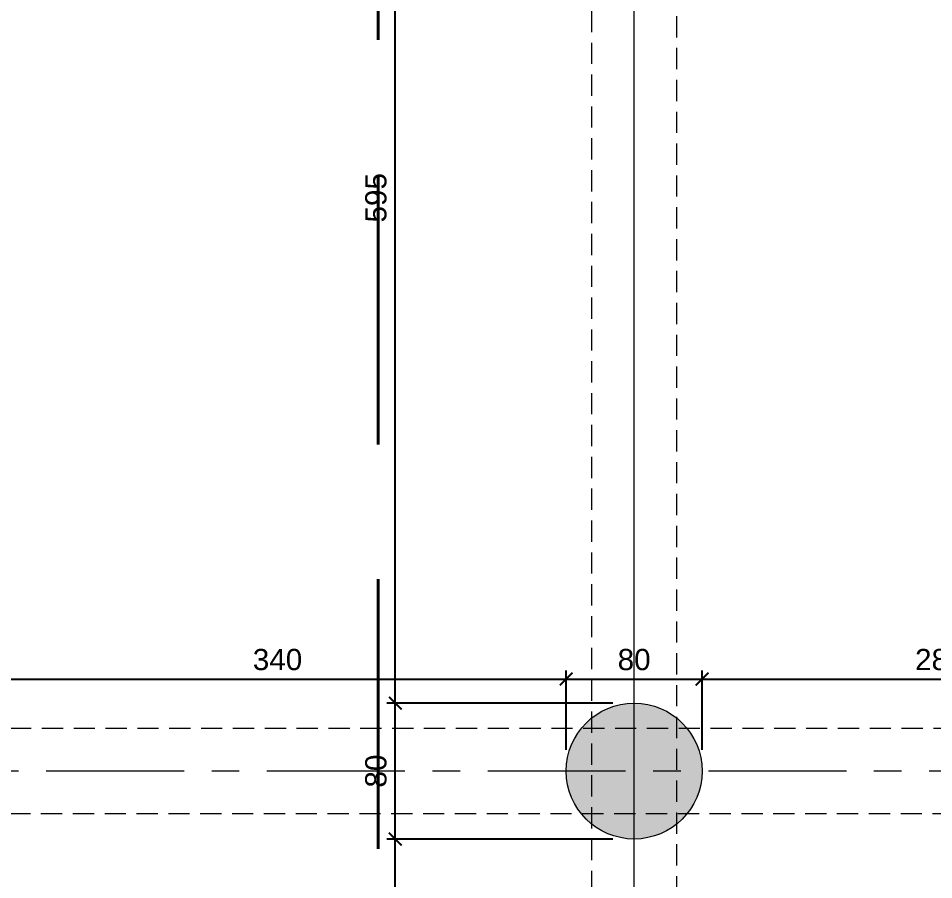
# Model space of a CAD drawing. Header units: centimetres. Extents: x 73341 to 78742, y -55119 to -48184.
# Drawn here: x 76351 to 76890, y -50736 to -50229 of the extents above; entities that cross this region are included whole.
import ezdxf

# ---------------------------------------------------------------- set-up
doc = ezdxf.new("R2010")
doc.units = ezdxf.units.CM
doc.header["$LTSCALE"] = 50
doc.header["$MEASUREMENT"] = 0
for name, pattern in [('23486-A01$0${ Chain Double-Dash }', [0]), ('AXES', [2, 1.25, -0.25, 0.25, -0.25]), ('CACHE', [0.375, 0.25, -0.125]), ('CONTINU', [0]), ('DASHED2', [9.525, 6.35, -3.175])]:
    doc.linetypes.add(name, pattern=pattern)
doc.layers.get('0').update_dxf_attribs({"color": 8})
for name, color, linetype in [('AXES', 10, 'AXES'), ('BETON COUPE', 3, 'CONTINU'), ('COTE 50ème', 1, 'Continuous')]:
    doc.layers.add(name, color=color, linetype=linetype)
doc.layers.add('BETON CACHE', color=4, linetype='CACHE', lineweight=5)
doc.layers.add('MACONNERIE COUPE', color=7, linetype='Continuous', lineweight=30)
doc.layers.add('HORS GEL', color=7, linetype='CACHE', lineweight=15, true_color=0x00661a)
doc.layers.add('HORS GEL COTE', color=7, linetype='Continuous', lineweight=13, true_color=0x00661a)
doc.layers.add('PREFA MUR SUP TRAME', color=7, linetype='Continuous', true_color=0xd7c7ff)
doc.styles.add('RS_TXT_50', font='arial.ttf', dxfattribs={"height": 12.5})
doc.dimstyles.new('RS_50CM_LINEAIRE', dxfattribs={"dimscale": 5, "dimtxt": 12.5, "dimasz": 1.5, "dimexe": 1, "dimexo": 2.5, "dimgap": 1, "dimtad": 1, "dimdec": 1, "dimrnd": 0.5, "dimdsep": 46, "dimtxsty": 'RS_TXT_50', "dimblk1": 'ARCHTICK', "dimblk2": 'ARCHTICK', "dimsah": 1, "dimcen": 2.5, "dimdle": 1, "dimclrt": 4, "dimadec": 0, "dimazin": 2, "dimtfac": 1, "dimtdec": 1, "dimtix": 1, "dimtmove": 2, "dimatfit": 3, "dimfxl": 1, "dimtolj": 1, "dimtzin": 0, "dimarcsym": 0})

# ---------------------------------------------------------------- blocks, each defined once
blk = doc.blocks.new('A$Cb99fd45a')
at = {"layer": 'AXES', "lineweight": 5, "ltscale": 1.3}
blk.add_line((3195, 190), (-1985, 190), dxfattribs=at)
at = {"layer": 'HORS GEL', "linetype": '23486-A01$0${ Chain Double-Dash }', "ltscale": 1.2}
blk.add_line((1250, -1150), (1250, 1580), dxfattribs=at)
blk = doc.blocks.new('_ArchTick')
at = {"color": 0, "linetype": 'ByBlock', "const_width": 0.15}
blk.add_lwpolyline([(-0.5, -0.5), (0.5, 0.5)], dxfattribs=at)
blk = doc.blocks.new('*D169')
at = {"layer": 'COTE 50ème', "color": 0, "lineweight": -2, "ltscale": 0.5, "transparency": 16777216}
for p, q in [((76333.6, -50634.86), (76333.6, -50613.17)), ((76673.6, -50659.86), (76673.6, -50613.17)), ((76328.6, -50618.17), (76678.6, -50618.17))]:
    blk.add_line(p, q, dxfattribs=at)
at = {"layer": 'Defpoints', "color": 0, "ltscale": 0.5, "transparency": 16777216}
for p in [(76673.6, -50618.17), (76333.6, -50647.36), (76673.6, -50672.36)]:
    blk.add_point(p, dxfattribs=at)
at = {"layer": 'COTE 50ème', "color": 0, "lineweight": -2, "ltscale": 0.5, "transparency": 16777216, "xscale": 7.5, "yscale": 7.5, "zscale": 7.5, "rotation": 180}
blk.add_blockref('_ArchTick', (76333.6, -50618.17), dxfattribs=at)
at = {"layer": 'COTE 50ème', "color": 0, "lineweight": -2, "ltscale": 0.5, "transparency": 16777216, "xscale": 7.5, "yscale": 7.5, "zscale": 7.5}
blk.add_blockref('_ArchTick', (76673.6, -50618.17), dxfattribs=at)
at = {"layer": 'COTE 50ème', "color": 4, "ltscale": 0.5, "transparency": 16777216, "insert": (76503.6, -50606.78), "char_height": 12.5, "attachment_point": 5, "style": 'RS_TXT_50'}
blk.add_mtext('\\A1;340', dxfattribs=at)
blk = doc.blocks.new('*D170')
at = {"layer": 'COTE 50ème', "color": 0, "lineweight": -2, "ltscale": 0.5, "transparency": 16777216}
for p, q in [((76673.6, -50659.86), (76673.6, -50613.17)), ((76753.6, -50659.86), (76753.6, -50613.17)), ((76668.6, -50618.17), (76758.6, -50618.17))]:
    blk.add_line(p, q, dxfattribs=at)
at = {"layer": 'Defpoints', "color": 0, "ltscale": 0.5, "transparency": 16777216}
for p in [(76753.6, -50618.17), (76673.6, -50672.36), (76753.6, -50672.36)]:
    blk.add_point(p, dxfattribs=at)
at = {"layer": 'COTE 50ème', "color": 0, "lineweight": -2, "ltscale": 0.5, "transparency": 16777216, "xscale": 7.5, "yscale": 7.5, "zscale": 7.5, "rotation": 180}
blk.add_blockref('_ArchTick', (76673.6, -50618.17), dxfattribs=at)
at = {"layer": 'COTE 50ème', "color": 0, "lineweight": -2, "ltscale": 0.5, "transparency": 16777216, "xscale": 7.5, "yscale": 7.5, "zscale": 7.5}
blk.add_blockref('_ArchTick', (76753.6, -50618.17), dxfattribs=at)
at = {"layer": 'COTE 50ème', "color": 4, "ltscale": 0.5, "transparency": 16777216, "insert": (76713.6, -50606.79), "char_height": 12.5, "attachment_point": 5, "style": 'RS_TXT_50'}
blk.add_mtext('\\A1;80', dxfattribs=at)
blk = doc.blocks.new('*D171')
at = {"layer": 'COTE 50ème', "color": 0, "lineweight": -2, "ltscale": 0.5, "transparency": 16777216}
for p, q in [((76753.6, -50659.86), (76753.6, -50613.17)), ((77033.6, -50659.86), (77033.6, -50613.17)), ((76748.6, -50618.17), (77038.6, -50618.17))]:
    blk.add_line(p, q, dxfattribs=at)
at = {"layer": 'Defpoints', "color": 0, "ltscale": 0.5, "transparency": 16777216}
for p in [(77033.6, -50618.17), (76753.6, -50672.36), (77033.6, -50672.36)]:
    blk.add_point(p, dxfattribs=at)
at = {"layer": 'COTE 50ème', "color": 0, "lineweight": -2, "ltscale": 0.5, "transparency": 16777216, "xscale": 7.5, "yscale": 7.5, "zscale": 7.5, "rotation": 180}
blk.add_blockref('_ArchTick', (76753.6, -50618.17), dxfattribs=at)
at = {"layer": 'COTE 50ème', "color": 0, "lineweight": -2, "ltscale": 0.5, "transparency": 16777216, "xscale": 7.5, "yscale": 7.5, "zscale": 7.5}
blk.add_blockref('_ArchTick', (77033.6, -50618.17), dxfattribs=at)
at = {"layer": 'COTE 50ème', "color": 4, "ltscale": 0.5, "transparency": 16777216, "insert": (76893.6, -50606.79), "char_height": 12.5, "attachment_point": 5, "style": 'RS_TXT_50'}
blk.add_mtext('\\A1;280', dxfattribs=at)
blk = doc.blocks.new('*D288')
at = {"layer": 'COTE 50ème', "color": 0, "lineweight": -2, "ltscale": 0.5, "transparency": 16777216}
for p, q in [((73770.7, -49717.36), (73770.7, -54397.38)), ((75466.1, -49722.36), (73765.7, -49722.36)), ((76686.11, -54392.38), (73765.7, -54392.38))]:
    blk.add_line(p, q, dxfattribs=at)
at = {"layer": 'Defpoints', "color": 0, "ltscale": 0.5, "transparency": 16777216}
for p in [(75478.6, -49722.36), (73770.7, -54392.38), (76698.61, -54392.38)]:
    blk.add_point(p, dxfattribs=at)
at = {"layer": 'COTE 50ème', "color": 0, "lineweight": -2, "ltscale": 0.5, "transparency": 16777216, "xscale": 7.5, "yscale": 7.5, "zscale": 7.5}
for p, rotation in [((73770.7, -49722.36), 90), ((73770.7, -54392.38), 270)]:
    blk.add_blockref('_ArchTick', p, dxfattribs=dict(at, rotation=rotation))
at = {"layer": 'COTE 50ème', "color": 4, "ltscale": 0.5, "transparency": 16777216, "insert": (73759.32, -52057.37), "char_height": 12.5, "attachment_point": 5, "rotation": 90, "style": 'RS_TXT_50'}
blk.add_mtext('\\A1;4670', dxfattribs=at)
blk = doc.blocks.new('*D295')
at = {"layer": 'COTE 50ème', "color": 0, "lineweight": -2, "ltscale": 0.5, "transparency": 16777216}
for p, q in [((77805.28, -49717.59), (77805.28, -54397.4)), ((76796.23, -49722.59), (77810.28, -49722.59)), ((77681.11, -54392.4), (77810.28, -54392.4))]:
    blk.add_line(p, q, dxfattribs=at)
at = {"layer": 'Defpoints', "color": 0, "ltscale": 0.5, "transparency": 16777216}
for p in [(76783.73, -49722.59), (77668.61, -54392.4), (77805.28, -54392.4)]:
    blk.add_point(p, dxfattribs=at)
at = {"layer": 'COTE 50ème', "color": 0, "lineweight": -2, "ltscale": 0.5, "transparency": 16777216, "xscale": 7.5, "yscale": 7.5, "zscale": 7.5}
for p, rotation in [((77805.28, -49722.59), 90), ((77805.28, -54392.4), 270)]:
    blk.add_blockref('_ArchTick', p, dxfattribs=dict(at, rotation=rotation))
at = {"layer": 'COTE 50ème', "color": 4, "ltscale": 0.5, "transparency": 16777216, "insert": (77793.89, -52057.5), "char_height": 12.5, "attachment_point": 5, "rotation": 90, "style": 'RS_TXT_50'}
blk.add_mtext('\\A1;4670', dxfattribs=at)
blk = doc.blocks.new('*D306')
at = {"layer": 'COTE 50ème', "color": 0, "lineweight": -2, "ltscale": 0.5, "transparency": 16777216}
for p, q in [((73863.6, -52559.86), (73863.6, -49609.39)), ((77668.6, -51915.85), (77668.6, -49609.39)), ((73858.6, -49614.39), (77673.6, -49614.39))]:
    blk.add_line(p, q, dxfattribs=at)
at = {"layer": 'Defpoints', "color": 0, "ltscale": 0.5, "transparency": 16777216}
for p in [(77668.6, -49614.39), (77668.6, -51928.35), (73863.6, -52572.36)]:
    blk.add_point(p, dxfattribs=at)
at = {"layer": 'COTE 50ème', "color": 0, "lineweight": -2, "ltscale": 0.5, "transparency": 16777216, "xscale": 7.5, "yscale": 7.5, "zscale": 7.5, "rotation": 180}
blk.add_blockref('_ArchTick', (73863.6, -49614.39), dxfattribs=at)
at = {"layer": 'COTE 50ème', "color": 0, "lineweight": -2, "ltscale": 0.5, "transparency": 16777216, "xscale": 7.5, "yscale": 7.5, "zscale": 7.5}
blk.add_blockref('_ArchTick', (77668.6, -49614.39), dxfattribs=at)
at = {"layer": 'COTE 50ème', "color": 4, "ltscale": 0.5, "transparency": 16777216, "insert": (75766.1, -49603), "char_height": 12.5, "attachment_point": 5, "style": 'RS_TXT_50'}
blk.add_mtext('\\A1;3805', dxfattribs=at)
blk = doc.blocks.new('*D340')
at = {"layer": 'COTE 50ème', "color": 0, "lineweight": -2, "ltscale": 0.5, "transparency": 16777216}
for p, q in [((76572.95, -51237.36), (76572.95, -50707.36)), ((76701.1, -50712.36), (76567.95, -50712.36)), ((76701.1, -51232.36), (76567.95, -51232.36))]:
    blk.add_line(p, q, dxfattribs=at)
at = {"layer": 'Defpoints', "color": 0, "ltscale": 0.5, "transparency": 16777216}
for p in [(76572.95, -50712.36), (76713.6, -50712.36), (76713.6, -51232.36)]:
    blk.add_point(p, dxfattribs=at)
at = {"layer": 'COTE 50ème', "color": 0, "lineweight": -2, "ltscale": 0.5, "transparency": 16777216, "xscale": 7.5, "yscale": 7.5, "zscale": 7.5}
for p, rotation in [((76572.95, -50712.36), 90), ((76572.95, -51232.36), 270)]:
    blk.add_blockref('_ArchTick', p, dxfattribs=dict(at, rotation=rotation))
at = {"layer": 'COTE 50ème', "color": 4, "ltscale": 0.5, "transparency": 16777216, "insert": (76561.57, -50972.36), "char_height": 12.5, "attachment_point": 5, "rotation": 90, "style": 'RS_TXT_50'}
blk.add_mtext('\\A1;520', dxfattribs=at)
blk = doc.blocks.new('*D341')
at = {"layer": 'COTE 50ème', "color": 0, "lineweight": -2, "ltscale": 0.5, "transparency": 16777216}
for p, q in [((76701.1, -50632.36), (76567.95, -50632.36)), ((76572.95, -50717.36), (76572.95, -50627.36)), ((76701.1, -50712.36), (76567.95, -50712.36))]:
    blk.add_line(p, q, dxfattribs=at)
at = {"layer": 'Defpoints', "color": 0, "ltscale": 0.5, "transparency": 16777216}
for p in [(76572.95, -50632.36), (76713.6, -50632.36), (76713.6, -50712.36)]:
    blk.add_point(p, dxfattribs=at)
at = {"layer": 'COTE 50ème', "color": 0, "lineweight": -2, "ltscale": 0.5, "transparency": 16777216, "xscale": 7.5, "yscale": 7.5, "zscale": 7.5}
for p, rotation in [((76572.95, -50632.36), 90), ((76572.95, -50712.36), 270)]:
    blk.add_blockref('_ArchTick', p, dxfattribs=dict(at, rotation=rotation))
at = {"layer": 'COTE 50ème', "color": 4, "ltscale": 0.5, "transparency": 16777216, "insert": (76561.57, -50672.36), "char_height": 12.5, "attachment_point": 5, "rotation": 90, "style": 'RS_TXT_50'}
blk.add_mtext('\\A1;80', dxfattribs=at)
blk = doc.blocks.new('*D342')
at = {"layer": 'COTE 50ème', "color": 0, "lineweight": -2, "ltscale": 0.5, "transparency": 16777216}
for p, q in [((76572.95, -50637.36), (76572.95, -50032.36)), ((76821.1, -50037.36), (76567.95, -50037.36)), ((76701.1, -50632.36), (76567.95, -50632.36))]:
    blk.add_line(p, q, dxfattribs=at)
at = {"layer": 'Defpoints', "color": 0, "ltscale": 0.5, "transparency": 16777216}
for p in [(76572.95, -50037.36), (76833.6, -50037.36), (76713.6, -50632.36)]:
    blk.add_point(p, dxfattribs=at)
at = {"layer": 'COTE 50ème', "color": 0, "lineweight": -2, "ltscale": 0.5, "transparency": 16777216, "xscale": 7.5, "yscale": 7.5, "zscale": 7.5}
for p, rotation in [((76572.95, -50037.36), 90), ((76572.95, -50632.36), 270)]:
    blk.add_blockref('_ArchTick', p, dxfattribs=dict(at, rotation=rotation))
at = {"layer": 'COTE 50ème', "color": 4, "ltscale": 0.5, "transparency": 16777216, "insert": (76561.57, -50334.86), "char_height": 12.5, "attachment_point": 5, "rotation": 90, "style": 'RS_TXT_50'}
blk.add_mtext('\\A1;595', dxfattribs=at)

msp = doc.modelspace()

# ---------------------------------------------------------------- hatches: boundary and pattern name
at = {"layer": 'PREFA MUR SUP TRAME'}
h = msp.add_hatch(color=256, dxfattribs=at)
h.paths.add_polyline_path([(76673.6, -51987.36), (76673.6, -52037.36), (76753.6, -52037.36), (76753.6, -51987.36)])
h.paths.add_polyline_path([(74963.6, -52797.36), (74913.6, -52797.36), (74913.6, -52927.36), (74963.6, -52927.36)])
h.paths.add_polyline_path([(74283.6, -52847.36), (74283.6, -52797.36), (74133.6, -52797.36), (74133.6, -52847.36)])
h.paths.add_polyline_path([(74283.6, -53373.36), (74283.6, -53323.36), (74133.6, -53323.36), (74133.6, -53373.36)])
h.paths.add_polyline_path([(74963.6, -53222.36), (74913.6, -53222.36), (74913.6, -53372.36), (74963.6, -53372.36)])
h.paths.add_polyline_path([(74963.6, -53972.36), (74913.6, -53972.36), (74913.6, -54122.36), (74963.6, -54122.36)])
h.paths.add_polyline_path([(74283.6, -54067.36), (74283.6, -54017.36), (74133.6, -54017.36), (74133.6, -54067.36)])
h.paths.add_polyline_path([(74283.6, -52107.36), (74283.6, -52057.36), (74133.6, -52057.36), (74133.6, -52107.36)])
h.paths.add_polyline_path([(75368.6, -53323.36), (75418.6, -53323.36), (75418.6, -53397.36), (75368.6, -53397.36)])
edge = h.paths.add_edge_path()
edge.add_arc((76833.6, -49997.36), 40, 0, 360)
edge = h.paths.add_edge_path()
edge.add_arc((76713.6, -50672.36), 40, 0, 360)
edge = h.paths.add_edge_path()
edge.add_arc((76713.6, -51272.36), 40, 0, 360)
h.paths.add_polyline_path([(74958.6, -52107.36), (74963.6, -52107.36), (75153.6, -52107.36), (75153.6, -52397.36), (75178.6, -52397.36), (75178.6, -52107.36), (75368.6, -52107.36), (75368.6, -52397.36), (75388.6, -52397.36), (75388.6, -52087.36), (74958.6, -52087.36)])

# ---------------------------------------------------------------- linework, layer by layer
at = {"layer": 'BETON CACHE'}
for points in [[(76688.61, -49740.47), (76738.61, -49740.47), (76738.6, -52037.36), (76688.6, -52037.36)], [(74001.81, -50697.36), (77033.6, -50697.36), (77033.6, -50647.36), (74001.81, -50647.36)]]:
    msp.add_lwpolyline(points, close=True, dxfattribs=at)
at = {"layer": 'BETON COUPE', "lineweight": 5, "ltscale": 0.5}
msp.add_circle((76713.6, -50672.36), 40, dxfattribs=at)
at = {"layer": 'HORS GEL COTE', "linetype": 'DASHED2', "lineweight": 40, "ltscale": 0.5}
msp.add_line((76562.77, -49130.71), (76562.77, -54862.41), dxfattribs=at)

# ---------------------------------------------------------------- block references
at = {"layer": 'MACONNERIE COUPE', "lineweight": 5, "ltscale": 0.5}
msp.add_blockref('A$Cb99fd45a', (75463.6, -50862.36), dxfattribs=at)

# ---------------------------------------------------------------- dimensions: what is measured, and where the dimension line sits
at = {"layer": 'COTE 50ème', "ltscale": 0.5}
for base, p1, p2, picture, middle in [((77668.6, -49614.39), (73863.6, -52572.36), (77668.6, -51928.35), '*D306', (75766.1, -49603)), ((76673.6, -50618.17), (76333.6, -50647.36), (76673.6, -50672.36), '*D169', (76503.6, -50606.78)), ((76753.6, -50618.17), (76673.6, -50672.36), (76753.6, -50672.36), '*D170', (76713.6, -50606.79)), ((77033.6, -50618.17), (76753.6, -50672.36), (77033.6, -50672.36), '*D171', (76893.6, -50606.79))]:
    dim = msp.add_linear_dim(base=base, p1=p1, p2=p2, dimstyle='RS_50CM_LINEAIRE', dxfattribs=at)
    dim.commit()
    dim.dimension.update_dxf_attribs({"geometry": picture, "text_midpoint": middle})
for base, p1, p2, picture, middle in [((73770.7, -54392.38), (75478.6, -49722.36), (76698.61, -54392.38), '*D288', (73759.32, -52057.37)), ((77805.28, -54392.4), (76783.73, -49722.59), (77668.61, -54392.4), '*D295', (77793.89, -52057.5)), ((76572.95, -50037.36), (76713.6, -50632.36), (76833.6, -50037.36), '*D342', (76561.57, -50334.86)), ((76572.95, -50632.36), (76713.6, -50712.36), (76713.6, -50632.36), '*D341', (76561.57, -50672.36)), ((76572.95, -50712.36), (76713.6, -51232.36), (76713.6, -50712.36), '*D340', (76561.57, -50972.36))]:
    dim = msp.add_linear_dim(base=base, p1=p1, p2=p2, angle=90, dimstyle='RS_50CM_LINEAIRE', dxfattribs=at)
    dim.commit()
    dim.dimension.update_dxf_attribs({"geometry": picture, "text_midpoint": middle})

doc.saveas('drawing.dxf')
